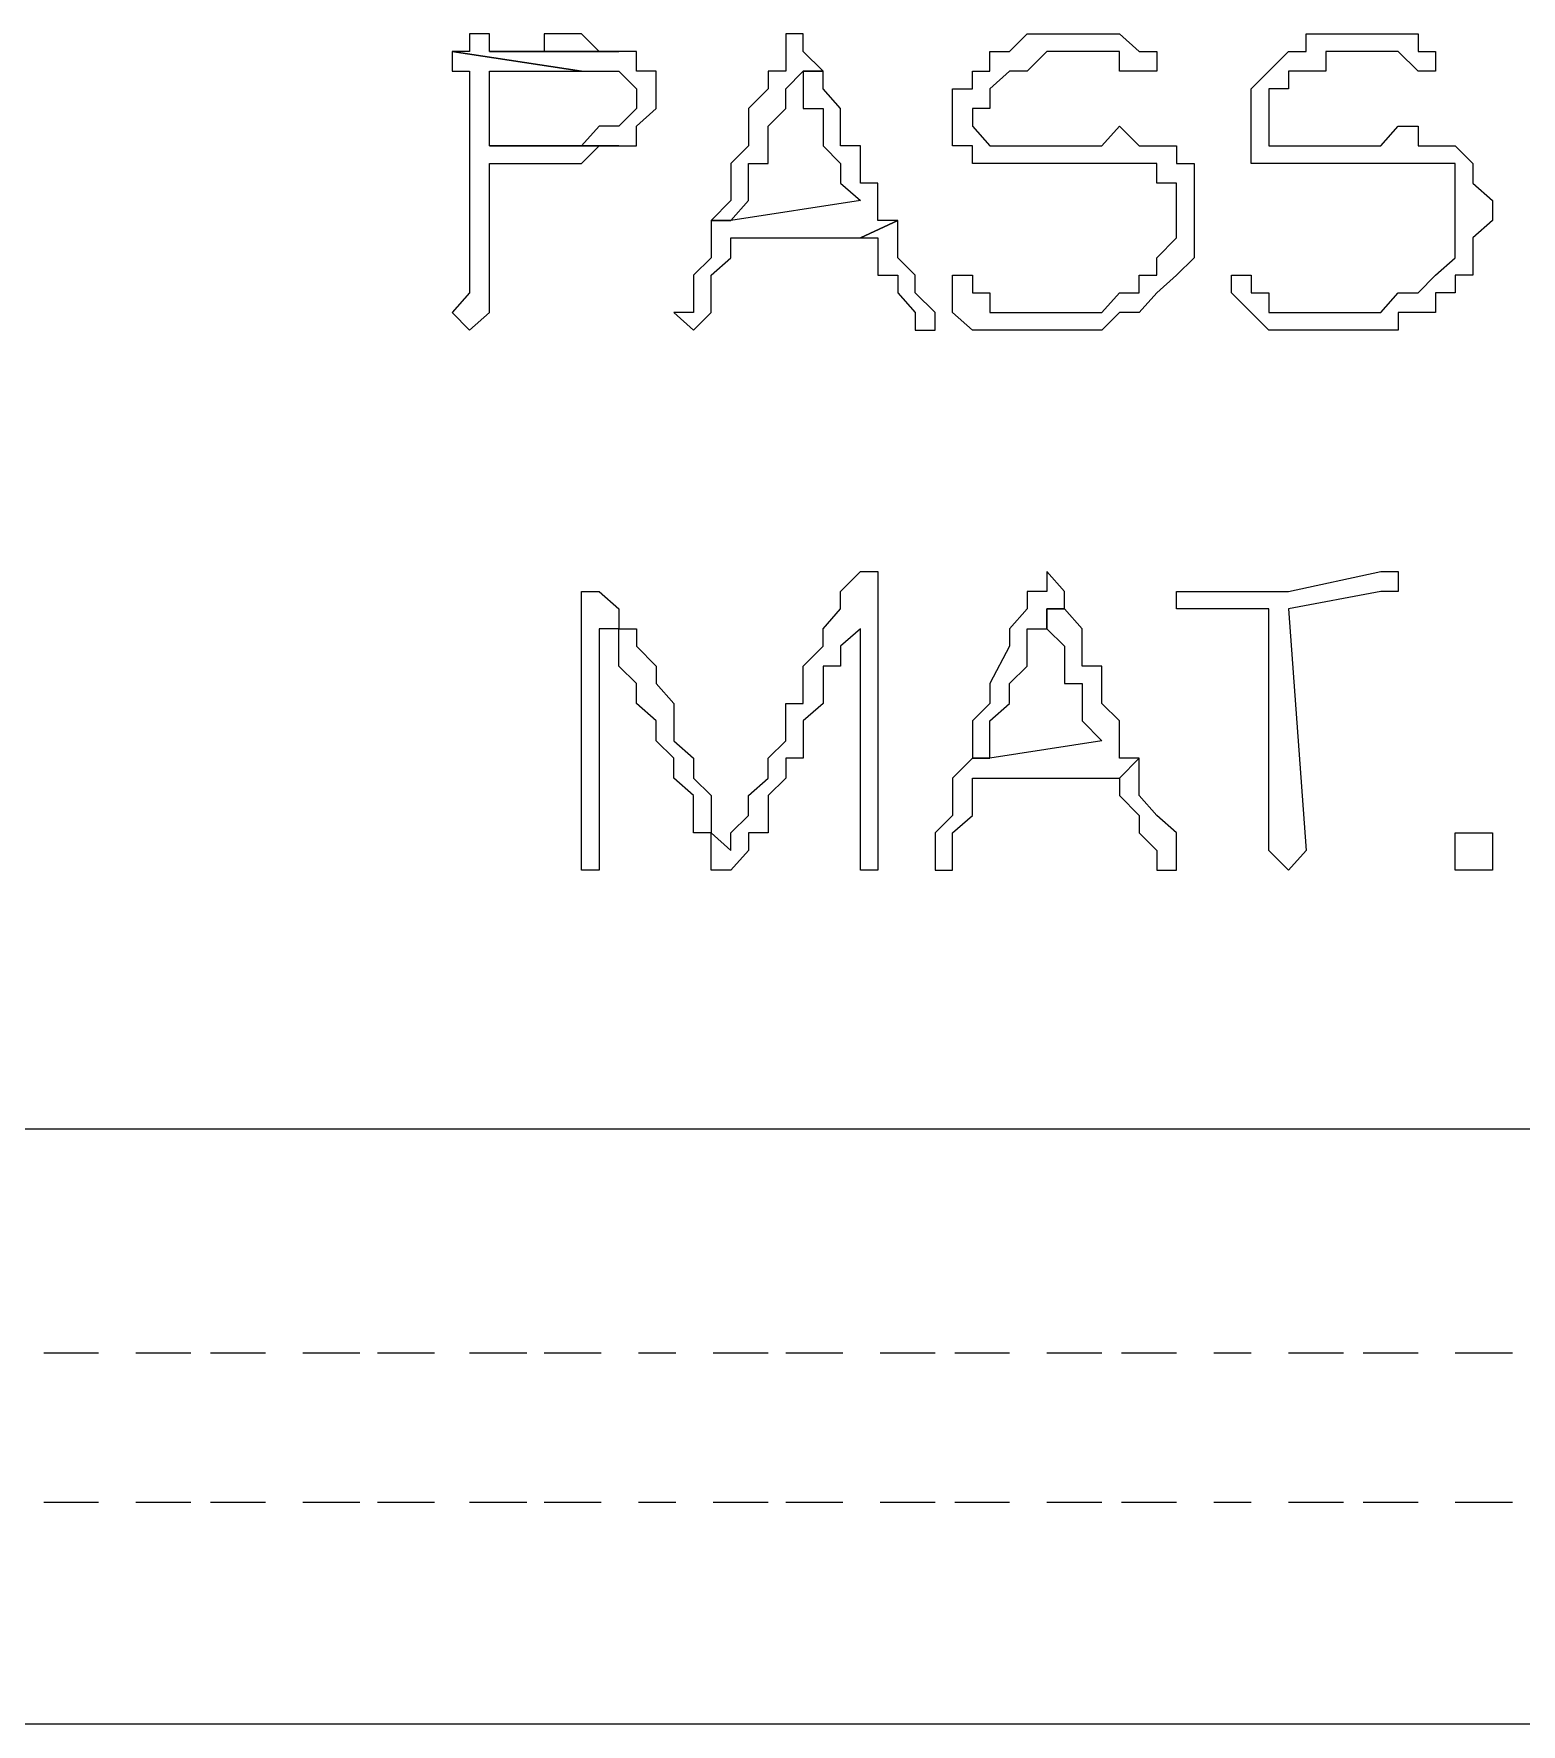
# Model space of a CAD drawing. Header units: millimetres. Extents: x -518.8 to -461.2, y 3.5 to 44.2.
# Drawn here: x -502.973 to -502.464, y 30.436 to 31.015 of the extents above; entities that cross this region are included whole.
import ezdxf

# ---------------------------------------------------------------- set-up
doc = ezdxf.new("R2010")
doc.units = ezdxf.units.MM
doc.header["$MEASUREMENT"] = 0
for name, color, linetype in [('10', 10, 'Continuous'), ('8', 8, 'Continuous'), ('MYSOLIDS', 7, 'Continuous')]:
    doc.layers.add(name, color=color, linetype=linetype)

msp = doc.modelspace()

# ---------------------------------------------------------------- linework, layer by layer
at = {"layer": '10'}
for points in [[(-498.64814, 30.6398), (-505.24288, 30.6398)], [(-500.53235, 30.43605), (-504.03987, 30.43605)]]:
    msp.add_lwpolyline(points, dxfattribs=at)
at = {"layer": '8'}
for points in [[(-502.95115, 30.56311), (-502.96995, 30.56311)], [(-502.91957, 30.56311), (-502.93837, 30.56311)], [(-502.89401, 30.56311), (-502.9128, 30.56311)], [(-502.86167, 30.56311), (-502.88122, 30.56311)], [(-502.83611, 30.56311), (-502.85566, 30.56311)], [(-502.80453, 30.56311), (-502.82408, 30.56311)], [(-502.77897, 30.56311), (-502.79852, 30.56311)], [(-502.7534, 30.56311), (-502.76619, 30.56311)], [(-502.72183, 30.56311), (-502.74062, 30.56311)], [(-502.69626, 30.56311), (-502.71581, 30.56311)], [(-502.66468, 30.56311), (-502.68348, 30.56311)], [(-502.63912, 30.56311), (-502.65792, 30.56311)], [(-502.60754, 30.56311), (-502.62634, 30.56311)], [(-502.58198, 30.56311), (-502.60077, 30.56311)], [(-502.55641, 30.56311), (-502.56919, 30.56311)], [(-502.52483, 30.56311), (-502.54363, 30.56311)], [(-502.49927, 30.56311), (-502.51807, 30.56311)], [(-502.46694, 30.56311), (-502.48649, 30.56311)], [(-502.95115, 30.51199), (-502.96995, 30.51199)], [(-502.91957, 30.51199), (-502.93837, 30.51199)], [(-502.89401, 30.51199), (-502.9128, 30.51199)], [(-502.86167, 30.51199), (-502.88122, 30.51199)], [(-502.83611, 30.51199), (-502.85566, 30.51199)], [(-502.80453, 30.51199), (-502.82408, 30.51199)], [(-502.77897, 30.51199), (-502.79852, 30.51199)], [(-502.7534, 30.51199), (-502.76619, 30.51199)], [(-502.72183, 30.51199), (-502.74062, 30.51199)], [(-502.69626, 30.51199), (-502.71581, 30.51199)], [(-502.66468, 30.51199), (-502.68348, 30.51199)], [(-502.63912, 30.51199), (-502.65792, 30.51199)], [(-502.60754, 30.51199), (-502.62634, 30.51199)], [(-502.58198, 30.51199), (-502.60077, 30.51199)], [(-502.55641, 30.51199), (-502.56919, 30.51199)], [(-502.52483, 30.51199), (-502.54363, 30.51199)], [(-502.49927, 30.51199), (-502.51807, 30.51199)], [(-502.46694, 30.51199), (-502.48649, 30.51199)]]:
    msp.add_lwpolyline(points, dxfattribs=at)
at = {"layer": 'MYSOLIDS'}
for points in [[(-502.82408, 31.01499), (-502.82408, 31.01499), (-502.82408, 31.00898), (-502.8301, 31.00898), (-502.8301, 31.00898), (-502.78574, 31.00221), (-502.78574, 31.00221), (-502.77972, 31.00221), (-502.77972, 31.00221), (-502.77295, 31.00221), (-502.77295, 31.00221), (-502.76694, 30.9962), (-502.76694, 30.9962), (-502.76694, 30.9962), (-502.76694, 30.98943), (-502.77295, 30.98341), (-502.77295, 30.98341), (-502.77972, 30.98341), (-502.77972, 30.98341), (-502.78574, 30.97665), (-502.78574, 30.97665), (-502.7925, 30.97665), (-502.79852, 30.97665), (-502.80528, 30.97665), (-502.80528, 30.97665), (-502.8113, 30.97665), (-502.81731, 30.97665), (-502.77295, 30.97665), (-502.77295, 30.97665), (-502.76694, 30.97665), (-502.76694, 30.98341), (-502.76017, 30.98943), (-502.76017, 30.98943), (-502.76017, 30.9962), (-502.76017, 30.9962), (-502.76017, 31.00221), (-502.76694, 31.00221), (-502.76694, 31.00898), (-502.77295, 31.00898), (-502.81731, 31.00898), (-502.81731, 31.01499), (-502.82408, 31.01499), (-502.82408, 31.01499)], [(-502.78574, 31.01499), (-502.7925, 31.01499), (-502.79852, 31.01499), (-502.79852, 31.00898), (-502.80528, 31.00898), (-502.8113, 31.00898), (-502.81731, 31.00898), (-502.81731, 31.00898), (-502.77295, 31.00898), (-502.77295, 31.00898), (-502.77972, 31.00898), (-502.78574, 31.01499), (-502.78574, 31.01499), (-502.78574, 31.01499)], [(-502.7098, 31.01499), (-502.7098, 31.01499), (-502.71581, 31.01499), (-502.71581, 31.00898), (-502.71581, 31.00898), (-502.71581, 31.00221), (-502.72183, 31.00221), (-502.72183, 30.9962), (-502.72859, 30.98943), (-502.72859, 30.97665), (-502.72859, 30.97665), (-502.73461, 30.97063), (-502.73461, 30.97063), (-502.73461, 30.96386), (-502.73461, 30.95785), (-502.73461, 30.95785), (-502.74137, 30.95108), (-502.73461, 30.95108), (-502.72859, 30.95785), (-502.72859, 30.95785), (-502.72859, 30.96386), (-502.72859, 30.97063), (-502.72183, 30.97063), (-502.72183, 30.97063), (-502.72183, 30.97665), (-502.72183, 30.98341), (-502.72183, 30.98341), (-502.71581, 30.98943), (-502.71581, 30.9962), (-502.71581, 30.9962), (-502.7098, 31.00221), (-502.70303, 31.00221), (-502.7098, 31.00898), (-502.7098, 31.01499), (-502.7098, 31.01499), (-502.7098, 31.01499)], [(-502.58874, 31.00221), (-502.59476, 31.00221), (-502.59476, 31.00221), (-502.59476, 31.00221), (-502.59476, 31.00221), (-502.60152, 31.00221), (-502.60152, 31.00898), (-502.60754, 31.00898), (-502.61431, 31.00898), (-502.61431, 31.00898), (-502.62032, 31.00898), (-502.62032, 31.00898), (-502.62634, 31.00898), (-502.6331, 31.00221), (-502.6331, 31.00221), (-502.63912, 31.00221), (-502.64589, 30.9962), (-502.64589, 30.9962), (-502.64589, 30.98943), (-502.6519, 30.98943), (-502.6519, 30.98341), (-502.6519, 30.98341), (-502.64589, 30.97665), (-502.64589, 30.97665), (-502.63912, 30.97665), (-502.63912, 30.97665), (-502.6331, 30.97665), (-502.62634, 30.97665), (-502.62634, 30.97665), (-502.62032, 30.97665), (-502.62032, 30.97665), (-502.61431, 30.97665), (-502.60754, 30.97665), (-502.60152, 30.98341), (-502.60152, 30.98341), (-502.59476, 30.97665), (-502.58874, 30.97665), (-502.58874, 30.97665), (-502.58198, 30.97665), (-502.58198, 30.97063), (-502.57596, 30.97063), (-502.57596, 30.96386), (-502.57596, 30.96386), (-502.57596, 30.95785), (-502.57596, 30.95108), (-502.57596, 30.95108), (-502.57596, 30.94507), (-502.57596, 30.9383), (-502.57596, 30.9383), (-502.58198, 30.93229), (-502.58198, 30.93229), (-502.58874, 30.92627), (-502.58874, 30.92627), (-502.58874, 30.92627), (-502.59476, 30.9195), (-502.59476, 30.9195), (-502.60152, 30.9195), (-502.60754, 30.91349), (-502.60754, 30.91349), (-502.61431, 30.91349), (-502.62032, 30.91349), (-502.62634, 30.91349), (-502.62634, 30.91349), (-502.6331, 30.91349), (-502.63912, 30.91349), (-502.63912, 30.91349), (-502.64589, 30.91349), (-502.6519, 30.91349), (-502.6519, 30.91349), (-502.65867, 30.9195), (-502.65867, 30.92627), (-502.65867, 30.92627), (-502.65867, 30.92627), (-502.65867, 30.93229), (-502.65867, 30.93229), (-502.65867, 30.93229), (-502.65867, 30.93229), (-502.6519, 30.93229), (-502.6519, 30.92627), (-502.6519, 30.92627), (-502.6519, 30.92627), (-502.64589, 30.92627), (-502.64589, 30.9195), (-502.64589, 30.9195), (-502.63912, 30.9195), (-502.6331, 30.9195), (-502.6331, 30.9195), (-502.62634, 30.9195), (-502.62032, 30.9195), (-502.61431, 30.9195), (-502.61431, 30.9195), (-502.60754, 30.9195), (-502.60152, 30.92627), (-502.60152, 30.92627), (-502.59476, 30.92627), (-502.59476, 30.92627), (-502.59476, 30.93229), (-502.58874, 30.93229), (-502.58874, 30.9383), (-502.58198, 30.94507), (-502.58198, 30.94507), (-502.58198, 30.95108), (-502.58198, 30.95108), (-502.58198, 30.95785), (-502.58198, 30.96386), (-502.58874, 30.96386), (-502.58874, 30.97063), (-502.58874, 30.97063), (-502.59476, 30.97063), (-502.60152, 30.97063), (-502.60152, 30.97063), (-502.60152, 30.97063), (-502.60754, 30.97063), (-502.61431, 30.97063), (-502.62032, 30.97063), (-502.62634, 30.97063), (-502.62634, 30.97063), (-502.6331, 30.97063), (-502.63912, 30.97063), (-502.63912, 30.97063), (-502.64589, 30.97063), (-502.6519, 30.97063), (-502.6519, 30.97063), (-502.6519, 30.97665), (-502.65867, 30.97665), (-502.65867, 30.98341), (-502.65867, 30.98341), (-502.65867, 30.98943), (-502.65867, 30.9962), (-502.6519, 30.9962), (-502.6519, 31.00221), (-502.64589, 31.00221), (-502.64589, 31.00898), (-502.63912, 31.00898), (-502.63912, 31.00898), (-502.6331, 31.01499), (-502.62634, 31.01499), (-502.62634, 31.01499), (-502.62032, 31.01499), (-502.61431, 31.01499), (-502.61431, 31.01499), (-502.60754, 31.01499), (-502.60152, 31.01499), (-502.60152, 31.01499), (-502.59476, 31.00898), (-502.58874, 31.00898), (-502.58874, 31.00221), (-502.58874, 31.00221), (-502.58874, 31.00221), (-502.58874, 31.00221), (-502.58874, 31.00221), (-502.58874, 31.00221), (-502.58874, 31.00221), (-502.58874, 31.00221), (-502.58874, 31.00221)], [(-502.49325, 31.00221), (-502.49325, 31.00221), (-502.49325, 31.00221), (-502.49927, 31.00221), (-502.49927, 31.00221), (-502.49927, 31.00221), (-502.50604, 31.00898), (-502.51205, 31.00898), (-502.51205, 31.00898), (-502.51205, 31.00898), (-502.51882, 31.00898), (-502.52483, 31.00898), (-502.53085, 31.00898), (-502.53085, 31.00221), (-502.53761, 31.00221), (-502.54363, 31.00221), (-502.54363, 30.9962), (-502.5504, 30.9962), (-502.5504, 30.98943), (-502.5504, 30.98943), (-502.5504, 30.98341), (-502.5504, 30.98341), (-502.5504, 30.97665), (-502.54363, 30.97665), (-502.53761, 30.97665), (-502.53761, 30.97665), (-502.53761, 30.97665), (-502.53085, 30.97665), (-502.52483, 30.97665), (-502.51882, 30.97665), (-502.51882, 30.97665), (-502.51205, 30.97665), (-502.51205, 30.97665), (-502.50604, 30.98341), (-502.49927, 30.98341), (-502.49927, 30.97665), (-502.49325, 30.97665), (-502.48649, 30.97665), (-502.48649, 30.97665), (-502.48047, 30.97063), (-502.48047, 30.97063), (-502.48047, 30.96386), (-502.48047, 30.96386), (-502.47371, 30.95785), (-502.47371, 30.95108), (-502.47371, 30.95108), (-502.48047, 30.94507), (-502.48047, 30.9383), (-502.48047, 30.9383), (-502.48047, 30.93229), (-502.48649, 30.93229), (-502.48649, 30.92627), (-502.49325, 30.92627), (-502.49325, 30.92627), (-502.49325, 30.9195), (-502.49927, 30.9195), (-502.50604, 30.9195), (-502.50604, 30.91349), (-502.51205, 30.91349), (-502.51882, 30.91349), (-502.51882, 30.91349), (-502.52483, 30.91349), (-502.53085, 30.91349), (-502.53085, 30.91349), (-502.53761, 30.91349), (-502.54363, 30.91349), (-502.5504, 30.91349), (-502.5504, 30.91349), (-502.5504, 30.91349), (-502.55641, 30.9195), (-502.56318, 30.92627), (-502.56318, 30.92627), (-502.56318, 30.92627), (-502.56318, 30.93229), (-502.56318, 30.93229), (-502.55641, 30.93229), (-502.55641, 30.93229), (-502.55641, 30.93229), (-502.55641, 30.92627), (-502.55641, 30.92627), (-502.55641, 30.92627), (-502.5504, 30.92627), (-502.5504, 30.9195), (-502.54363, 30.9195), (-502.54363, 30.9195), (-502.53761, 30.9195), (-502.53085, 30.9195), (-502.52483, 30.9195), (-502.52483, 30.9195), (-502.51882, 30.9195), (-502.51205, 30.9195), (-502.51205, 30.9195), (-502.50604, 30.92627), (-502.49927, 30.92627), (-502.49927, 30.92627), (-502.49927, 30.92627), (-502.49325, 30.93229), (-502.49325, 30.93229), (-502.48649, 30.9383), (-502.48649, 30.94507), (-502.48649, 30.94507), (-502.48649, 30.95108), (-502.48649, 30.95108), (-502.48649, 30.95785), (-502.48649, 30.96386), (-502.48649, 30.96386), (-502.48649, 30.97063), (-502.49325, 30.97063), (-502.49927, 30.97063), (-502.49927, 30.97063), (-502.50604, 30.97063), (-502.50604, 30.97063), (-502.51205, 30.97063), (-502.51882, 30.97063), (-502.51882, 30.97063), (-502.52483, 30.97063), (-502.53085, 30.97063), (-502.53761, 30.97063), (-502.53761, 30.97063), (-502.54363, 30.97063), (-502.5504, 30.97063), (-502.5504, 30.97063), (-502.55641, 30.97063), (-502.55641, 30.97665), (-502.55641, 30.97665), (-502.55641, 30.98341), (-502.55641, 30.98341), (-502.55641, 30.98943), (-502.55641, 30.9962), (-502.55641, 30.9962), (-502.5504, 31.00221), (-502.5504, 31.00221), (-502.54363, 31.00898), (-502.54363, 31.00898), (-502.53761, 31.00898), (-502.53761, 31.01499), (-502.53085, 31.01499), (-502.52483, 31.01499), (-502.51882, 31.01499), (-502.51882, 31.01499), (-502.51205, 31.01499), (-502.51205, 31.01499), (-502.50604, 31.01499), (-502.49927, 31.01499), (-502.49927, 31.00898), (-502.49325, 31.00898), (-502.49325, 31.00221), (-502.49325, 31.00221), (-502.49325, 31.00221), (-502.49325, 31.00221), (-502.49325, 31.00221), (-502.49325, 31.00221), (-502.49325, 31.00221), (-502.49325, 31.00221), (-502.49325, 31.00221)], [(-502.8301, 31.00898), (-502.8301, 31.00221), (-502.82408, 31.00221), (-502.82408, 30.9962), (-502.82408, 30.9962), (-502.82408, 30.98943), (-502.82408, 30.98341), (-502.82408, 30.98341), (-502.82408, 30.97665), (-502.82408, 30.97063), (-502.82408, 30.96386), (-502.82408, 30.96386), (-502.82408, 30.95785), (-502.82408, 30.95108), (-502.82408, 30.94507), (-502.82408, 30.94507), (-502.82408, 30.9383), (-502.82408, 30.93229), (-502.82408, 30.92627), (-502.82408, 30.92627), (-502.8301, 30.9195), (-502.8301, 30.9195), (-502.82408, 30.91349), (-502.82408, 30.91349), (-502.82408, 30.91349), (-502.81731, 30.9195), (-502.81731, 30.9195), (-502.81731, 30.9195), (-502.81731, 30.92627), (-502.81731, 30.93229), (-502.81731, 30.9383), (-502.81731, 30.9383), (-502.81731, 30.94507), (-502.81731, 30.95108), (-502.81731, 30.95785), (-502.81731, 30.95785), (-502.81731, 30.96386), (-502.81731, 30.96386), (-502.81731, 30.97063), (-502.81731, 30.97063), (-502.81731, 30.97063), (-502.8113, 30.97063), (-502.80528, 30.97063), (-502.79852, 30.97063), (-502.7925, 30.97063), (-502.78574, 30.97063), (-502.78574, 30.97063), (-502.77972, 30.97665), (-502.77972, 30.97665), (-502.77295, 30.97665), (-502.81731, 30.97665), (-502.81731, 30.97665), (-502.81731, 30.98341), (-502.81731, 30.98341), (-502.81731, 30.98943), (-502.81731, 30.9962), (-502.81731, 31.00221), (-502.81731, 31.00221), (-502.81731, 31.00221), (-502.8113, 31.00221), (-502.80528, 31.00221), (-502.80528, 31.00221), (-502.79852, 31.00221), (-502.79852, 31.00221), (-502.7925, 31.00221), (-502.78574, 31.00221), (-502.8301, 31.00898), (-502.8301, 31.00898)], [(-502.70303, 31.00221), (-502.7098, 31.00221), (-502.7098, 31.00221), (-502.7098, 30.9962), (-502.7098, 30.98943), (-502.70303, 30.98943), (-502.70303, 30.98341), (-502.70303, 30.97665), (-502.70303, 30.97665), (-502.69701, 30.97063), (-502.69701, 30.97063), (-502.69701, 30.96386), (-502.69025, 30.95785), (-502.69025, 30.95785), (-502.73461, 30.95108), (-502.74137, 30.95108), (-502.74137, 30.94507), (-502.74137, 30.94507), (-502.74137, 30.9383), (-502.74739, 30.93229), (-502.74739, 30.93229), (-502.74739, 30.92627), (-502.74739, 30.9195), (-502.74739, 30.9195), (-502.75416, 30.9195), (-502.74739, 30.91349), (-502.74739, 30.91349), (-502.74739, 30.91349), (-502.74739, 30.91349), (-502.74137, 30.9195), (-502.74137, 30.92627), (-502.74137, 30.92627), (-502.74137, 30.93229), (-502.73461, 30.9383), (-502.73461, 30.9383), (-502.73461, 30.94507), (-502.69025, 30.94507), (-502.67746, 30.95108), (-502.68423, 30.95108), (-502.68423, 30.95785), (-502.68423, 30.96386), (-502.69025, 30.96386), (-502.69025, 30.97063), (-502.69025, 30.97665), (-502.69701, 30.97665), (-502.69701, 30.98341), (-502.69701, 30.98341), (-502.69701, 30.98943), (-502.69701, 30.98943), (-502.69701, 30.98943), (-502.70303, 30.9962), (-502.70303, 31.00221), (-502.70303, 31.00221), (-502.70303, 31.00221)], [(-502.67746, 30.95108), (-502.69025, 30.94507), (-502.69025, 30.94507), (-502.68423, 30.94507), (-502.68423, 30.9383), (-502.68423, 30.93229), (-502.67746, 30.93229), (-502.67746, 30.92627), (-502.67145, 30.9195), (-502.67145, 30.91349), (-502.67145, 30.91349), (-502.67145, 30.91349), (-502.66468, 30.91349), (-502.66468, 30.91349), (-502.66468, 30.9195), (-502.67145, 30.92627), (-502.67145, 30.93229), (-502.67145, 30.93229), (-502.67746, 30.9383), (-502.67746, 30.94507), (-502.67746, 30.95108), (-502.67746, 30.95108)], [(-502.77972, 30.81123), (-502.77972, 30.81123), (-502.77972, 30.80522), (-502.77972, 30.79845), (-502.77972, 30.79244), (-502.77972, 30.79244), (-502.77972, 30.78567), (-502.77972, 30.78567), (-502.77972, 30.77965), (-502.77972, 30.77289), (-502.77972, 30.76687), (-502.77972, 30.76687), (-502.77972, 30.76011), (-502.77972, 30.76011), (-502.77972, 30.75409), (-502.77972, 30.74732), (-502.77972, 30.74131), (-502.77972, 30.74131), (-502.77972, 30.73529), (-502.77972, 30.72853), (-502.77972, 30.72853), (-502.77972, 30.72853), (-502.77972, 30.72853), (-502.77972, 30.72853), (-502.78574, 30.72853), (-502.78574, 30.72853), (-502.78574, 30.73529), (-502.78574, 30.73529), (-502.78574, 30.73529), (-502.78574, 30.73529), (-502.78574, 30.74131), (-502.78574, 30.74131), (-502.78574, 30.74732), (-502.78574, 30.75409), (-502.78574, 30.76011), (-502.78574, 30.76011), (-502.78574, 30.76687), (-502.78574, 30.77289), (-502.78574, 30.77965), (-502.78574, 30.77965), (-502.78574, 30.78567), (-502.78574, 30.79244), (-502.78574, 30.79845), (-502.78574, 30.79845), (-502.78574, 30.80522), (-502.78574, 30.81123), (-502.78574, 30.81123), (-502.78574, 30.818), (-502.78574, 30.818), (-502.78574, 30.82402), (-502.78574, 30.82402), (-502.78574, 30.82402), (-502.78574, 30.82402), (-502.77972, 30.82402), (-502.77972, 30.82402), (-502.77972, 30.82402), (-502.77972, 30.82402), (-502.77295, 30.818), (-502.77295, 30.81123), (-502.76694, 30.81123), (-502.76694, 30.80522), (-502.76694, 30.80522), (-502.76694, 30.80522), (-502.76017, 30.79845), (-502.76017, 30.79244), (-502.76017, 30.79244), (-502.75416, 30.78567), (-502.75416, 30.77965), (-502.75416, 30.77965), (-502.75416, 30.77289), (-502.74739, 30.76687), (-502.74739, 30.76687), (-502.74739, 30.76011), (-502.74137, 30.75409), (-502.74137, 30.75409), (-502.74137, 30.74732), (-502.74137, 30.74131), (-502.73461, 30.73529), (-502.73461, 30.73529), (-502.73461, 30.74131), (-502.73461, 30.74131), (-502.72859, 30.74732), (-502.72859, 30.74732), (-502.72859, 30.75409), (-502.72859, 30.75409), (-502.72183, 30.76011), (-502.72183, 30.76687), (-502.72183, 30.76687), (-502.71581, 30.77289), (-502.71581, 30.77965), (-502.71581, 30.78567), (-502.7098, 30.78567), (-502.7098, 30.79244), (-502.7098, 30.79845), (-502.70303, 30.80522), (-502.70303, 30.81123), (-502.70303, 30.81123), (-502.69701, 30.818), (-502.69701, 30.818), (-502.69701, 30.82402), (-502.69701, 30.82402), (-502.69701, 30.82402), (-502.69025, 30.83078), (-502.69025, 30.83078), (-502.68423, 30.83078), (-502.68423, 30.83078), (-502.68423, 30.82402), (-502.68423, 30.82402), (-502.68423, 30.73529), (-502.68423, 30.72853), (-502.68423, 30.72853), (-502.69025, 30.72853), (-502.69025, 30.72853), (-502.69025, 30.72853), (-502.69025, 30.72853), (-502.69025, 30.73529), (-502.69025, 30.73529), (-502.69025, 30.81123), (-502.69701, 30.80522), (-502.69701, 30.79845), (-502.70303, 30.79845), (-502.70303, 30.79244), (-502.70303, 30.78567), (-502.7098, 30.77965), (-502.7098, 30.77289), (-502.7098, 30.76687), (-502.71581, 30.76687), (-502.71581, 30.76011), (-502.71581, 30.76011), (-502.72183, 30.75409), (-502.72183, 30.75409), (-502.72183, 30.74732), (-502.72183, 30.74732), (-502.72183, 30.74131), (-502.72859, 30.74131), (-502.72859, 30.73529), (-502.73461, 30.72853), (-502.73461, 30.72853), (-502.73461, 30.72853), (-502.73461, 30.72853), (-502.74137, 30.72853), (-502.74137, 30.72853), (-502.74137, 30.72853), (-502.74137, 30.73529), (-502.74137, 30.74131), (-502.74137, 30.74131), (-502.74739, 30.74131), (-502.74739, 30.74732), (-502.74739, 30.75409), (-502.75416, 30.76011), (-502.75416, 30.76687), (-502.75416, 30.76687), (-502.76017, 30.77289), (-502.76017, 30.77965), (-502.76017, 30.77965), (-502.76694, 30.78567), (-502.76694, 30.79244), (-502.76694, 30.79244), (-502.77295, 30.79845), (-502.77295, 30.80522), (-502.77295, 30.80522), (-502.77295, 30.81123), (-502.77972, 30.81123), (-502.77972, 30.81123), (-502.77972, 30.81123), (-502.77972, 30.81123), (-502.77972, 30.81123)], [(-502.62634, 30.83078), (-502.62634, 30.83078), (-502.62634, 30.83078), (-502.62634, 30.82402), (-502.6331, 30.82402), (-502.6331, 30.818), (-502.6331, 30.818), (-502.63912, 30.81123), (-502.63912, 30.80522), (-502.64589, 30.79244), (-502.64589, 30.79244), (-502.64589, 30.78567), (-502.64589, 30.78567), (-502.6519, 30.77965), (-502.6519, 30.77289), (-502.6519, 30.77289), (-502.6519, 30.76687), (-502.64589, 30.76687), (-502.64589, 30.77289), (-502.64589, 30.77289), (-502.64589, 30.77965), (-502.63912, 30.78567), (-502.63912, 30.78567), (-502.63912, 30.78567), (-502.63912, 30.79244), (-502.6331, 30.79845), (-502.6331, 30.79845), (-502.6331, 30.80522), (-502.6331, 30.81123), (-502.62634, 30.81123), (-502.62634, 30.818), (-502.62032, 30.818), (-502.62032, 30.82402), (-502.62634, 30.83078), (-502.62634, 30.83078), (-502.62634, 30.83078)], [(-502.51205, 30.83078), (-502.51205, 30.83078), (-502.50604, 30.83078), (-502.50604, 30.83078), (-502.50604, 30.82402), (-502.50604, 30.82402), (-502.50604, 30.82402), (-502.50604, 30.82402), (-502.51205, 30.82402), (-502.51205, 30.82402), (-502.54363, 30.818), (-502.53761, 30.73529), (-502.54363, 30.72853), (-502.54363, 30.72853), (-502.54363, 30.72853), (-502.54363, 30.72853), (-502.54363, 30.72853), (-502.54363, 30.72853), (-502.5504, 30.73529), (-502.5504, 30.73529), (-502.5504, 30.818), (-502.5504, 30.818), (-502.55641, 30.818), (-502.56318, 30.818), (-502.56919, 30.818), (-502.57596, 30.818), (-502.57596, 30.818), (-502.57596, 30.818), (-502.58198, 30.818), (-502.58198, 30.818), (-502.58198, 30.82402), (-502.58198, 30.82402), (-502.58198, 30.82402), (-502.58198, 30.82402), (-502.57596, 30.82402), (-502.57596, 30.82402), (-502.56919, 30.82402), (-502.56919, 30.82402), (-502.56318, 30.82402), (-502.55641, 30.82402), (-502.55641, 30.82402), (-502.5504, 30.82402), (-502.54363, 30.82402), (-502.51205, 30.83078), (-502.51205, 30.83078), (-502.51205, 30.83078)], [(-502.62032, 30.818), (-502.62634, 30.818), (-502.62634, 30.818), (-502.62634, 30.81123), (-502.62032, 30.80522), (-502.62032, 30.80522), (-502.62032, 30.79845), (-502.62032, 30.79244), (-502.61431, 30.79244), (-502.61431, 30.78567), (-502.61431, 30.78567), (-502.61431, 30.77965), (-502.60754, 30.77289), (-502.60754, 30.77289), (-502.64589, 30.76687), (-502.6519, 30.76687), (-502.65867, 30.76011), (-502.65867, 30.76011), (-502.65867, 30.75409), (-502.65867, 30.74732), (-502.65867, 30.74732), (-502.66468, 30.74131), (-502.66468, 30.73529), (-502.66468, 30.73529), (-502.66468, 30.73529), (-502.66468, 30.72853), (-502.66468, 30.72853), (-502.66468, 30.72853), (-502.65867, 30.72853), (-502.65867, 30.73529), (-502.65867, 30.74131), (-502.65867, 30.74131), (-502.6519, 30.74732), (-502.6519, 30.75409), (-502.6519, 30.75409), (-502.6519, 30.76011), (-502.60152, 30.76011), (-502.59476, 30.76687), (-502.60152, 30.76687), (-502.60152, 30.77289), (-502.60152, 30.77965), (-502.60152, 30.77965), (-502.60754, 30.78567), (-502.60754, 30.79244), (-502.60754, 30.79244), (-502.60754, 30.79845), (-502.61431, 30.79845), (-502.61431, 30.80522), (-502.61431, 30.80522), (-502.61431, 30.80522), (-502.61431, 30.81123), (-502.62032, 30.818), (-502.62032, 30.818), (-502.62032, 30.818)], [(-502.59476, 30.76687), (-502.60152, 30.76011), (-502.60152, 30.76011), (-502.60152, 30.76011), (-502.60152, 30.75409), (-502.59476, 30.74732), (-502.59476, 30.74732), (-502.59476, 30.74131), (-502.58874, 30.73529), (-502.58874, 30.72853), (-502.58874, 30.72853), (-502.58198, 30.72853), (-502.58198, 30.72853), (-502.58198, 30.72853), (-502.58198, 30.73529), (-502.58198, 30.74131), (-502.58874, 30.74732), (-502.58874, 30.74732), (-502.59476, 30.75409), (-502.59476, 30.76011), (-502.59476, 30.76687), (-502.59476, 30.76687)], [(-502.48047, 30.72853), (-502.48649, 30.72853), (-502.48649, 30.72853), (-502.48649, 30.73529), (-502.48649, 30.73529), (-502.48649, 30.73529), (-502.48649, 30.74131), (-502.48047, 30.74131), (-502.48047, 30.74131), (-502.47371, 30.74131), (-502.47371, 30.74131), (-502.47371, 30.73529), (-502.47371, 30.73529), (-502.47371, 30.73529), (-502.47371, 30.72853), (-502.48047, 30.72853), (-502.48047, 30.72853), (-502.48047, 30.72853), (-502.48047, 30.72853), (-502.48047, 30.72853)]]:
    msp.add_lwpolyline(points, dxfattribs=at)

doc.saveas('drawing.dxf')
